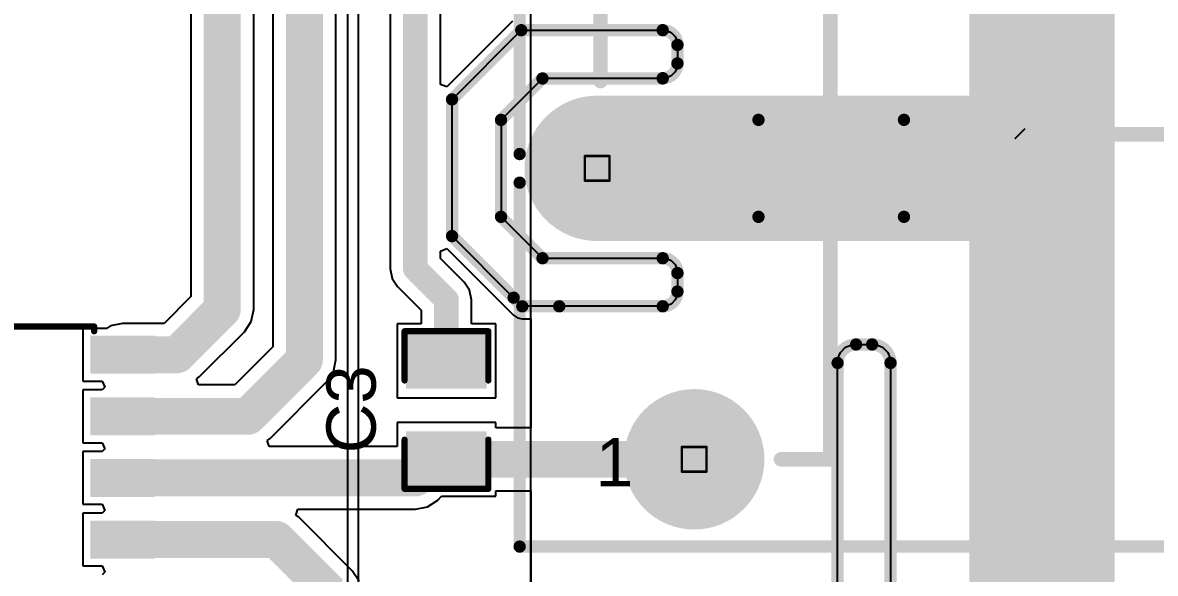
# Model space of a CAD drawing. Header units: inches. Extents: x -4 to 338, y -3 to 155.
# Drawn here: x 15.71 to 39.06, y 47.78 to 59.14 of the extents above; entities that cross this region are included whole.
import ezdxf

# ---------------------------------------------------------------- set-up
doc = ezdxf.new("R2010")
doc.units = ezdxf.units.IN
for name, color, linetype in [('Board Outline', 216, 'Continuous'), ('Bottom Layer', 5, 'Continuous'), ('Bottom Solder', 6, 'Continuous'), ('Drill Drawing', 1, 'Continuous'), ('Multi-Layer', 9, 'Continuous'), ('Pad Holes', 156, 'Continuous'), ('Top Layer', 1, 'Continuous'), ('Top Overlay', 2, 'Continuous'), ('Top Paste', 8, 'Continuous'), ('Top Solder', 216, 'Continuous')]:
    doc.layers.add(name, color=color, linetype=linetype)
doc.styles.add('Arial', font='', dxfattribs={"height": 0.2})
doc.styles.get('Arial').set_extended_font_data('Arial')

# ---------------------------------------------------------------- blocks, each defined once
blk = doc.blocks.new('16_SOIC__0_154___3_90___W______3')
at = {"layer": 'Top Layer'}
for points in [[(-3.2, 4.735), (-2.08, 4.735), (-2.08, 4.155), (-3.2, 4.155)], [(2.08, 4.735), (3.2, 4.735), (3.2, 4.155), (2.08, 4.155)], [(-3.2, 3.465), (-2.08, 3.465), (-2.08, 2.885), (-3.2, 2.885)], [(2.08, 3.465), (3.2, 3.465), (3.2, 2.885), (2.08, 2.885)], [(-3.2, 2.195), (-2.08, 2.195), (-2.08, 1.615), (-3.2, 1.615)], [(2.08, 2.195), (3.2, 2.195), (3.2, 1.615), (2.08, 1.615)], [(-3.2, 0.925), (-2.08, 0.925), (-2.08, 0.345), (-3.2, 0.345)], [(2.08, 0.925), (3.2, 0.925), (3.2, 0.345), (2.08, 0.345)], [(-3.2, -0.345), (-2.08, -0.345), (-2.08, -0.925), (-3.2, -0.925)], [(2.08, -0.345), (3.2, -0.345), (3.2, -0.925), (2.08, -0.925)], [(-3.2, -1.615), (-2.08, -1.615), (-2.08, -2.195), (-3.2, -2.195)], [(2.08, -1.615), (3.2, -1.615), (3.2, -2.195), (2.08, -2.195)], [(-3.2, -2.885), (-2.08, -2.885), (-2.08, -3.465), (-3.2, -3.465)], [(2.08, -2.885), (3.2, -2.885), (3.2, -3.465), (2.08, -3.465)], [(-3.2, -4.155), (-2.08, -4.155), (-2.08, -4.735), (-3.2, -4.735)], [(2.08, -4.155), (3.2, -4.155), (3.2, -4.735), (2.08, -4.735)]]:
    blk.add_hatch(color=1, dxfattribs=at).paths.add_polyline_path(points)
at = {"layer": 'Top Paste'}
for points in [[(-3.2, 4.735), (-2.08, 4.735), (-2.08, 4.155), (-3.2, 4.155)], [(2.08, 4.735), (3.2, 4.735), (3.2, 4.155), (2.08, 4.155)], [(-3.2, 3.465), (-2.08, 3.465), (-2.08, 2.885), (-3.2, 2.885)], [(2.08, 3.465), (3.2, 3.465), (3.2, 2.885), (2.08, 2.885)], [(-3.2, 2.195), (-2.08, 2.195), (-2.08, 1.615), (-3.2, 1.615)], [(2.08, 2.195), (3.2, 2.195), (3.2, 1.615), (2.08, 1.615)], [(-3.2, 0.925), (-2.08, 0.925), (-2.08, 0.345), (-3.2, 0.345)], [(2.08, 0.925), (3.2, 0.925), (3.2, 0.345), (2.08, 0.345)], [(-3.2, -0.345), (-2.08, -0.345), (-2.08, -0.925), (-3.2, -0.925)], [(2.08, -0.345), (3.2, -0.345), (3.2, -0.925), (2.08, -0.925)], [(-3.2, -1.615), (-2.08, -1.615), (-2.08, -2.195), (-3.2, -2.195)], [(2.08, -1.615), (3.2, -1.615), (3.2, -2.195), (2.08, -2.195)], [(-3.2, -2.885), (-2.08, -2.885), (-2.08, -3.465), (-3.2, -3.465)], [(2.08, -2.885), (3.2, -2.885), (3.2, -3.465), (2.08, -3.465)], [(-3.2, -4.155), (-2.08, -4.155), (-2.08, -4.735), (-3.2, -4.735)], [(2.08, -4.155), (3.2, -4.155), (3.2, -4.735), (2.08, -4.735)]]:
    blk.add_hatch(color=8, dxfattribs=at).paths.add_polyline_path(points)
at = {"layer": 'Top Solder'}
for points in [[(-3.302, 4.837), (-1.978, 4.837), (-1.978, 4.053), (-3.302, 4.053)], [(1.978, 4.837), (3.302, 4.837), (3.302, 4.053), (1.978, 4.053)], [(-3.302, 3.567), (-1.978, 3.567), (-1.978, 2.783), (-3.302, 2.783)], [(1.978, 3.567), (3.302, 3.567), (3.302, 2.783), (1.978, 2.783)], [(-3.302, 2.297), (-1.978, 2.297), (-1.978, 1.513), (-3.302, 1.513)], [(1.978, 2.297), (3.302, 2.297), (3.302, 1.513), (1.978, 1.513)], [(-3.302, 1.027), (-1.978, 1.027), (-1.978, 0.243), (-3.302, 0.243)], [(1.978, 1.027), (3.302, 1.027), (3.302, 0.243), (1.978, 0.243)], [(-3.302, -0.243), (-1.978, -0.243), (-1.978, -1.027), (-3.302, -1.027)], [(1.978, -0.243), (3.302, -0.243), (3.302, -1.027), (1.978, -1.027)], [(-3.302, -1.513), (-1.978, -1.513), (-1.978, -2.297), (-3.302, -2.297)], [(1.978, -1.513), (3.302, -1.513), (3.302, -2.297), (1.978, -2.297)], [(-3.302, -2.783), (-1.978, -2.783), (-1.978, -3.567), (-3.302, -3.567)], [(1.978, -2.783), (3.302, -2.783), (3.302, -3.567), (1.978, -3.567)], [(-3.302, -4.053), (-1.978, -4.053), (-1.978, -4.837), (-3.302, -4.837)], [(1.978, -4.053), (3.302, -4.053), (3.302, -4.837), (1.978, -4.837)]]:
    blk.add_hatch(color=216, dxfattribs=at).paths.add_polyline_path(points)
at = {"layer": 'Top Overlay'}
for points in [[(-2.057, 5.029, 0.127, 0.127, 0), (2.042, 5.029, 0.127, 0.127, 0)], [(-2.057, 4.928, 0.127, 0.127, 0), (-2.057, 5.029, 0.127, 0.127, 0)], [(2.057, 4.928, 0.127, 0.127, 0), (2.057, 5.029, 0.127, 0.127, 0)], [(-3.741, 4.597, 0.127, 0.127, 0), (-3.614, 4.47, 0.127, 0.127, 0)], [(-3.741, 4.343, 0.127, 0.127, 0), (-3.741, 4.597, 0.127, 0.127, 0)], [(-3.741, 4.343, 0.127, 0.127, 0), (-3.614, 4.47, 0.127, 0.127, 0)], [(-2.057, -5.029, 0.127, 0.127, 0), (-2.057, -4.928, 0.127, 0.127, 0)], [(2.057, -5.029, 0.127, 0.127, 0), (2.057, -4.928, 0.127, 0.127, 0)], [(-2.057, -5.029, 0.127, 0.127, 0), (2.042, -5.029, 0.127, 0.127, 0)]]:
    blk.add_lwpolyline(points, format="xyseb", dxfattribs=at)
for points in [[(-2.089, 5.029, 0.0635, 0.0635, 1), (-2.026, 5.029, 0.0635, 0.0635, 1)], [(-2.089, 5.029, 0.0635, 0.0635, 1), (-2.026, 5.029, 0.0635, 0.0635, 1)], [(-2.089, 4.928, 0.0635, 0.0635, 1), (-2.026, 4.928, 0.0635, 0.0635, 1)], [(2.01, 5.029, 0.0635, 0.0635, 1), (2.073, 5.029, 0.0635, 0.0635, 1)], [(2.026, 5.029, 0.0635, 0.0635, 1), (2.089, 5.029, 0.0635, 0.0635, 1)], [(2.026, 4.928, 0.0635, 0.0635, 1), (2.089, 4.928, 0.0635, 0.0635, 1)], [(-3.773, 4.597, 0.0635, 0.0635, 1), (-3.709, 4.597, 0.0635, 0.0635, 1)], [(-3.773, 4.597, 0.0635, 0.0635, 1), (-3.709, 4.597, 0.0635, 0.0635, 1)], [(-3.646, 4.47, 0.0635, 0.0635, 1), (-3.582, 4.47, 0.0635, 0.0635, 1)], [(-3.646, 4.47, 0.0635, 0.0635, 1), (-3.582, 4.47, 0.0635, 0.0635, 1)], [(-3.773, 4.343, 0.0635, 0.0635, 1), (-3.709, 4.343, 0.0635, 0.0635, 1)], [(-3.773, 4.343, 0.0635, 0.0635, 1), (-3.709, 4.343, 0.0635, 0.0635, 1)], [(-2.089, -4.928, 0.0635, 0.0635, 1), (-2.026, -4.928, 0.0635, 0.0635, 1)], [(2.026, -4.928, 0.0635, 0.0635, 1), (2.089, -4.928, 0.0635, 0.0635, 1)], [(-2.089, -5.029, 0.0635, 0.0635, 1), (-2.026, -5.029, 0.0635, 0.0635, 1)], [(-2.089, -5.029, 0.0635, 0.0635, 1), (-2.026, -5.029, 0.0635, 0.0635, 1)], [(2.01, -5.029, 0.0635, 0.0635, 1), (2.073, -5.029, 0.0635, 0.0635, 1)], [(2.026, -5.029, 0.0635, 0.0635, 1), (2.089, -5.029, 0.0635, 0.0635, 1)]]:
    blk.add_lwpolyline(points, format="xyseb", close=True, dxfattribs=at)
blk = doc.blocks.new('SRD_05VDC_SL_C_9')
at = {"layer": 'Bottom Layer'}
h = blk.add_hatch(color=5, dxfattribs=at)
edge = h.paths.add_edge_path()
edge.add_arc((-5.1, 6), 1.397, 0, 360)
h = blk.add_hatch(color=5, dxfattribs=at)
edge = h.paths.add_edge_path()
edge.add_arc((7.1, 5.999), 1.397, 0, 360)
h = blk.add_hatch(color=5, dxfattribs=at)
edge = h.paths.add_edge_path()
edge.add_arc((-7.1, 0), 1.397, 0, 360)
h = blk.add_hatch(color=5, dxfattribs=at)
edge = h.paths.add_edge_path()
edge.add_arc((-5.1, -6), 1.397, 0, 360)
h = blk.add_hatch(color=5, dxfattribs=at)
edge = h.paths.add_edge_path()
edge.add_arc((7.1, -5.999), 1.397, 0, 360)
at = {"layer": 'Bottom Solder'}
h = blk.add_hatch(color=6, dxfattribs=at)
edge = h.paths.add_edge_path()
edge.add_arc((-5.1, 6), 1.448, 0, 360)
h = blk.add_hatch(color=6, dxfattribs=at)
edge = h.paths.add_edge_path()
edge.add_arc((7.1, 5.999), 1.448, 0, 360)
h = blk.add_hatch(color=6, dxfattribs=at)
edge = h.paths.add_edge_path()
edge.add_arc((-7.1, 0), 1.448, 0, 360)
h = blk.add_hatch(color=6, dxfattribs=at)
edge = h.paths.add_edge_path()
edge.add_arc((-5.1, -6), 1.448, 0, 360)
h = blk.add_hatch(color=6, dxfattribs=at)
edge = h.paths.add_edge_path()
edge.add_arc((7.1, -5.999), 1.448, 0, 360)
at = {"layer": 'Multi-Layer'}
h = blk.add_hatch(color=9, dxfattribs=at)
edge = h.paths.add_edge_path()
edge.add_arc((-5.1, 6), 1.397, 0, 360)
h = blk.add_hatch(color=9, dxfattribs=at)
edge = h.paths.add_edge_path()
edge.add_arc((7.1, 5.999), 1.397, 0, 360)
h = blk.add_hatch(color=9, dxfattribs=at)
edge = h.paths.add_edge_path()
edge.add_arc((-7.1, 0), 1.397, 0, 360)
h = blk.add_hatch(color=9, dxfattribs=at)
edge = h.paths.add_edge_path()
edge.add_arc((-5.1, -6), 1.397, 0, 360)
h = blk.add_hatch(color=9, dxfattribs=at)
edge = h.paths.add_edge_path()
edge.add_arc((7.1, -5.999), 1.397, 0, 360)
at = {"layer": 'Pad Holes'}
h = blk.add_hatch(color=7, dxfattribs=at)
edge = h.paths.add_edge_path()
edge.add_arc((-5.1, 6), 0.762, 0, 360)
h = blk.add_hatch(color=7, dxfattribs=at)
edge = h.paths.add_edge_path()
edge.add_arc((7.1, 5.999), 0.762, 0, 360)
h = blk.add_hatch(color=7, dxfattribs=at)
edge = h.paths.add_edge_path()
edge.add_arc((-7.1, 0), 0.762, 0, 360)
h = blk.add_hatch(color=7, dxfattribs=at)
edge = h.paths.add_edge_path()
edge.add_arc((-5.1, -6), 0.762, 0, 360)
h = blk.add_hatch(color=7, dxfattribs=at)
edge = h.paths.add_edge_path()
edge.add_arc((7.1, -5.999), 0.762, 0, 360)
at = {"layer": 'Top Layer'}
h = blk.add_hatch(color=1, dxfattribs=at)
edge = h.paths.add_edge_path()
edge.add_arc((-5.1, 6), 1.397, 0, 360)
h = blk.add_hatch(color=1, dxfattribs=at)
edge = h.paths.add_edge_path()
edge.add_arc((7.1, 5.999), 1.397, 0, 360)
h = blk.add_hatch(color=1, dxfattribs=at)
edge = h.paths.add_edge_path()
edge.add_arc((-7.1, 0), 1.397, 0, 360)
h = blk.add_hatch(color=1, dxfattribs=at)
edge = h.paths.add_edge_path()
edge.add_arc((-5.1, -6), 1.397, 0, 360)
h = blk.add_hatch(color=1, dxfattribs=at)
edge = h.paths.add_edge_path()
edge.add_arc((7.1, -5.999), 1.397, 0, 360)
at = {"layer": 'Top Solder'}
h = blk.add_hatch(color=216, dxfattribs=at)
edge = h.paths.add_edge_path()
edge.add_arc((-5.1, 6), 1.448, 0, 360)
h = blk.add_hatch(color=216, dxfattribs=at)
edge = h.paths.add_edge_path()
edge.add_arc((7.1, 5.999), 1.448, 0, 360)
h = blk.add_hatch(color=216, dxfattribs=at)
edge = h.paths.add_edge_path()
edge.add_arc((-7.1, 0), 1.448, 0, 360)
h = blk.add_hatch(color=216, dxfattribs=at)
edge = h.paths.add_edge_path()
edge.add_arc((-5.1, -6), 1.448, 0, 360)
h = blk.add_hatch(color=216, dxfattribs=at)
edge = h.paths.add_edge_path()
edge.add_arc((7.1, -5.999), 1.448, 0, 360)
at = {"layer": 'Top Overlay'}
for points in [[(-8.699, 0.295, 0.254, 0.254, 0), (-8.699, 7.8, 0.254, 0.254, 0)], [(-8.699, 7.8, 0.254, 0.254, 0), (10.501, 7.8, 0.254, 0.254, 0)], [(10.501, -7.8, 0.254, 0.254, 0), (10.501, 7.8, 0.254, 0.254, 0)], [(-3.31, 6, 0.3, 0.3, 0), (-2.292, 6, 0.3, 0.3, 0)], [(-2.292, 1.051, 0.3, 0.3, 0), (-2.292, 6, 0.3, 0.3, 0)], [(7.099, 2.019, 0.254, 0.254, 0), (7.099, 4.247, 0.254, 0.254, 0)], [(-7.032, 3.727, 0.3, 0.3, 0), (1.604, 3.727, 0.3, 0.3, 0)], [(-7.032, 1.8, 0.3, 0.3, 0), (-7.032, 3.727, 0.3, 0.3, 0)], [(1.604, 0.727, 0.3, 0.3, 0), (1.604, 3.727, 0.3, 0.3, 0)], [(6.15, 0.701, 0.3, 0.3, 0), (7.801, 2.309, 0.3, 0.3, 0)], [(-3.775, -1, 0.254, 0.254, 0), (-3.775, 1, 0.254, 0.254, 0)], [(-3.775, 1, 0.254, 0.254, 0), (-0.775, 1, 0.254, 0.254, 0)], [(-0.775, -1, 0.254, 0.254, 0), (-0.775, 1, 0.254, 0.254, 0)], [(1.604, 0.727, 0.3, 0.3, 0), (1.628, 0.703, 0.3, 0.3, 0)], [(1.628, 0.703, 0.3, 0.3, 0), (5.644, 0.703, 0.3, 0.3, 0)], [(5.644, 0.703, 0.3, 0.3, 0), (6.152, 0.703, 0.3, 0.3, 0)], [(-8.699, -7.8, 0.254, 0.254, 0), (-8.699, -0.295, 0.254, 0.254, 0)], [(7.168, -4.257, 0.3, 0.3, 0), (7.168, -0.312, 0.3, 0.3, 0)], [(-3.775, -1, 0.254, 0.254, 0), (-0.775, -1, 0.254, 0.254, 0)], [(-2.292, -6, 0.3, 0.3, 0), (-2.292, -1.051, 0.3, 0.3, 0)], [(-3.31, -6, 0.3, 0.3, 0), (-2.292, -6, 0.3, 0.3, 0)], [(-8.699, -7.8, 0.254, 0.254, 0), (10.501, -7.8, 0.254, 0.254, 0)]]:
    blk.add_lwpolyline(points, format="xyseb", dxfattribs=at)
for points in [[(-8.763, 7.8, 0.127, 0.127, 1), (-8.636, 7.8, 0.127, 0.127, 1)], [(-8.763, 7.8, 0.127, 0.127, 1), (-8.636, 7.8, 0.127, 0.127, 1)], [(10.437, 7.8, 0.127, 0.127, 1), (10.564, 7.8, 0.127, 0.127, 1)], [(10.437, 7.8, 0.127, 0.127, 1), (10.564, 7.8, 0.127, 0.127, 1)], [(-3.385, 6, 0.15, 0.15, 1), (-3.235, 6, 0.15, 0.15, 1)], [(-2.367, 6, 0.15, 0.15, 1), (-2.217, 6, 0.15, 0.15, 1)], [(-2.367, 6, 0.15, 0.15, 1), (-2.217, 6, 0.15, 0.15, 1)], [(7.036, 4.247, 0.127, 0.127, 1), (7.163, 4.247, 0.127, 0.127, 1)], [(-7.107, 3.727, 0.15, 0.15, 1), (-6.957, 3.727, 0.15, 0.15, 1)], [(-7.107, 3.727, 0.15, 0.15, 1), (-6.957, 3.727, 0.15, 0.15, 1)], [(1.529, 3.727, 0.15, 0.15, 1), (1.679, 3.727, 0.15, 0.15, 1)], [(1.529, 3.727, 0.15, 0.15, 1), (1.679, 3.727, 0.15, 0.15, 1)], [(7.726, 2.309, 0.15, 0.15, 1), (7.876, 2.309, 0.15, 0.15, 1)], [(7.036, 2.019, 0.127, 0.127, 1), (7.163, 2.019, 0.127, 0.127, 1)], [(-7.107, 1.8, 0.15, 0.15, 1), (-6.957, 1.8, 0.15, 0.15, 1)], [(-2.367, 1.051, 0.15, 0.15, 1), (-2.217, 1.051, 0.15, 0.15, 1)], [(-3.838, 1, 0.127, 0.127, 1), (-3.711, 1, 0.127, 0.127, 1)], [(-3.838, 1, 0.127, 0.127, 1), (-3.711, 1, 0.127, 0.127, 1)], [(-0.838, 1, 0.127, 0.127, 1), (-0.711, 1, 0.127, 0.127, 1)], [(-0.838, 1, 0.127, 0.127, 1), (-0.711, 1, 0.127, 0.127, 1)], [(1.529, 0.727, 0.15, 0.15, 1), (1.679, 0.727, 0.15, 0.15, 1)], [(1.529, 0.727, 0.15, 0.15, 1), (1.679, 0.727, 0.15, 0.15, 1)], [(1.553, 0.703, 0.15, 0.15, 1), (1.703, 0.703, 0.15, 0.15, 1)], [(1.553, 0.703, 0.15, 0.15, 1), (1.703, 0.703, 0.15, 0.15, 1)], [(5.569, 0.703, 0.15, 0.15, 1), (5.719, 0.703, 0.15, 0.15, 1)], [(5.569, 0.703, 0.15, 0.15, 1), (5.719, 0.703, 0.15, 0.15, 1)], [(6.075, 0.701, 0.15, 0.15, 1), (6.225, 0.701, 0.15, 0.15, 1)], [(6.077, 0.703, 0.15, 0.15, 1), (6.227, 0.703, 0.15, 0.15, 1)], [(-8.763, 0.295, 0.127, 0.127, 1), (-8.636, 0.295, 0.127, 0.127, 1)], [(-8.763, -0.295, 0.127, 0.127, 1), (-8.636, -0.295, 0.127, 0.127, 1)], [(7.093, -0.312, 0.15, 0.15, 1), (7.243, -0.312, 0.15, 0.15, 1)], [(-3.838, -1, 0.127, 0.127, 1), (-3.711, -1, 0.127, 0.127, 1)], [(-3.838, -1, 0.127, 0.127, 1), (-3.711, -1, 0.127, 0.127, 1)], [(-2.367, -1.051, 0.15, 0.15, 1), (-2.217, -1.051, 0.15, 0.15, 1)], [(-0.838, -1, 0.127, 0.127, 1), (-0.711, -1, 0.127, 0.127, 1)], [(-0.838, -1, 0.127, 0.127, 1), (-0.711, -1, 0.127, 0.127, 1)], [(7.093, -4.257, 0.15, 0.15, 1), (7.243, -4.257, 0.15, 0.15, 1)], [(-3.385, -6, 0.15, 0.15, 1), (-3.235, -6, 0.15, 0.15, 1)], [(-2.367, -6, 0.15, 0.15, 1), (-2.217, -6, 0.15, 0.15, 1)], [(-2.367, -6, 0.15, 0.15, 1), (-2.217, -6, 0.15, 0.15, 1)], [(-8.763, -7.8, 0.127, 0.127, 1), (-8.636, -7.8, 0.127, 0.127, 1)], [(-8.763, -7.8, 0.127, 0.127, 1), (-8.636, -7.8, 0.127, 0.127, 1)], [(10.437, -7.8, 0.127, 0.127, 1), (10.564, -7.8, 0.127, 0.127, 1)], [(10.438, -7.8, 0.127, 0.127, 1), (10.565, -7.8, 0.127, 0.127, 1)]]:
    blk.add_lwpolyline(points, format="xyseb", close=True, dxfattribs=at)
at = {"layer": 'Top Overlay', "style": 'Arial'}
blk.add_text('1', height=1, rotation=360, dxfattribs=at).set_placement((-7.132, -6.559))
blk = doc.blocks.new('C___0805_29')
at = {"layer": 'Top Layer'}
for points in [[(-1.524, 0.762), (-0.508, 0.762), (-0.508, -0.762), (-1.524, -0.762)], [(0.508, 0.762), (1.524, 0.762), (1.524, -0.762), (0.508, -0.762)]]:
    blk.add_hatch(color=1, dxfattribs=at).paths.add_polyline_path(points)
at = {"layer": 'Top Paste'}
for points in [[(-1.524, 0.762), (-0.508, 0.762), (-0.508, -0.762), (-1.524, -0.762)], [(0.508, 0.762), (1.524, 0.762), (1.524, -0.762), (0.508, -0.762)]]:
    blk.add_hatch(color=8, dxfattribs=at).paths.add_polyline_path(points)
at = {"layer": 'Top Solder'}
for points in [[(-1.594, 0.832), (-0.438, 0.832), (-0.438, -0.832), (-1.594, -0.832)], [(0.438, 0.832), (1.594, 0.832), (1.594, -0.832), (0.438, -0.832)]]:
    blk.add_hatch(color=216, dxfattribs=at).paths.add_polyline_path(points)
at = {"layer": 'Top Overlay'}
for points in [[(-1.626, 0.864, 0.127, 0.127, 0), (-0.61, 0.864, 0.127, 0.127, 0)], [(-1.626, 0.864, 0.127, 0.127, 0), (-1.626, -0.864, 0.127, 0.127, 0)], [(0.61, 0.864, 0.127, 0.127, 0), (1.626, 0.864, 0.127, 0.127, 0)], [(1.626, 0.864, 0.127, 0.127, 0), (1.626, -0.864, 0.127, 0.127, 0)], [(-1.626, -0.864, 0.127, 0.127, 0), (-0.61, -0.864, 0.127, 0.127, 0)], [(0.61, -0.864, 0.127, 0.127, 0), (1.626, -0.864, 0.127, 0.127, 0)]]:
    blk.add_lwpolyline(points, format="xyseb", dxfattribs=at)
for points in [[(-1.657, 0.864, 0.0635, 0.0635, 1), (-1.594, 0.864, 0.0635, 0.0635, 1)], [(-1.657, 0.864, 0.0635, 0.0635, 1), (-1.594, 0.864, 0.0635, 0.0635, 1)], [(-0.641, 0.864, 0.0635, 0.0635, 1), (-0.578, 0.864, 0.0635, 0.0635, 1)], [(0.578, 0.864, 0.0635, 0.0635, 1), (0.641, 0.864, 0.0635, 0.0635, 1)], [(1.594, 0.864, 0.0635, 0.0635, 1), (1.657, 0.864, 0.0635, 0.0635, 1)], [(1.594, 0.864, 0.0635, 0.0635, 1), (1.657, 0.864, 0.0635, 0.0635, 1)], [(-1.657, -0.864, 0.0635, 0.0635, 1), (-1.594, -0.864, 0.0635, 0.0635, 1)], [(-1.657, -0.864, 0.0635, 0.0635, 1), (-1.594, -0.864, 0.0635, 0.0635, 1)], [(-0.641, -0.864, 0.0635, 0.0635, 1), (-0.578, -0.864, 0.0635, 0.0635, 1)], [(0.578, -0.864, 0.0635, 0.0635, 1), (0.641, -0.864, 0.0635, 0.0635, 1)], [(1.594, -0.864, 0.0635, 0.0635, 1), (1.657, -0.864, 0.0635, 0.0635, 1)], [(1.594, -0.864, 0.0635, 0.0635, 1), (1.657, -0.864, 0.0635, 0.0635, 1)]]:
    blk.add_lwpolyline(points, format="xyseb", close=True, dxfattribs=at)

msp = doc.modelspace()

# ---------------------------------------------------------------- linework, layer by layer
at = {"layer": 'Board Outline'}
for points in [[(24.562, 57.556, 0.254, 0.254, 0), (25.989, 58.983, 0.254, 0.254, 0)], [(25.989, 58.983, 0.254, 0.254, 0), (28.905, 58.983, 0.254, 0.254, 0)], [(28.905, 58.983, 0.254, 0.254, -0.414214), (29.21, 58.679, 0.254, 0.254, 0)], [(29.21, 58.298, 0.254, 0.254, 0), (29.21, 58.679, 0.254, 0.254, 0)], [(29.21, 58.298, 0.254, 0.254, -0.414214), (28.905, 57.993, 0.254, 0.254, 0)], [(25.571, 57.133, 0.254, 0.254, 0), (26.427, 57.988, 0.254, 0.254, 0)], [(26.427, 57.988, 0.254, 0.254, 0), (28.905, 57.988, 0.254, 0.254, 0)], [(24.562, 54.737, 0.254, 0.254, 0), (24.562, 57.556, 0.254, 0.254, 0)], [(25.571, 55.135, 0.254, 0.254, 0), (25.571, 57.133, 0.254, 0.254, 0)], [(25.571, 55.135, 0.254, 0.254, 0), (26.427, 54.28, 0.254, 0.254, 0)], [(24.562, 54.737, 0.254, 0.254, 0), (25.832, 53.467, 0.254, 0.254, 0)], [(26.427, 54.28, 0.254, 0.254, 0), (28.905, 54.28, 0.254, 0.254, 0)], [(28.905, 54.28, 0.254, 0.254, -0.414214), (29.21, 53.975, 0.254, 0.254, 0)], [(29.21, 53.594, 0.254, 0.254, 0), (29.21, 53.975, 0.254, 0.254, 0)], [(25.832, 53.467, 0.254, 0.254, 0), (26.01, 53.289, 0.254, 0.254, 0)], [(29.21, 53.594, 0.254, 0.254, -0.414214), (28.905, 53.289, 0.254, 0.254, 0)], [(26.01, 53.289, 0.254, 0.254, 0), (26.772, 53.289, 0.254, 0.254, 0)], [(26.772, 53.289, 0.254, 0.254, 0), (28.905, 53.289, 0.254, 0.254, 0)], [(32.512, 52.121, 0.254, 0.254, -0.414214), (32.893, 52.502, 0.254, 0.254, 0)], [(32.893, 52.502, 0.254, 0.254, 0), (33.223, 52.502, 0.254, 0.254, 0)], [(33.223, 52.502, 0.254, 0.254, -0.414214), (33.604, 52.121, 0.254, 0.254, 0)], [(32.512, 43.917, 0.254, 0.254, 0), (32.512, 52.121, 0.254, 0.254, 0)], [(33.604, 43.917, 0.254, 0.254, 0), (33.604, 52.121, 0.254, 0.254, 0)]]:
    msp.add_lwpolyline(points, format="xyseb", dxfattribs=at)
for points in [[(25.925, 58.983, 0.127, 0.127, 1), (26.052, 58.983, 0.127, 0.127, 1)], [(25.925, 58.983, 0.127, 0.127, 1), (26.052, 58.983, 0.127, 0.127, 1)], [(28.842, 58.983, 0.127, 0.127, 1), (28.969, 58.983, 0.127, 0.127, 1)], [(28.842, 58.983, 0.127, 0.127, 1), (28.969, 58.983, 0.127, 0.127, 1)], [(29.146, 58.679, 0.127, 0.127, 1), (29.273, 58.679, 0.127, 0.127, 1)], [(29.146, 58.679, 0.127, 0.127, 1), (29.273, 58.679, 0.127, 0.127, 1)], [(29.146, 58.298, 0.127, 0.127, 1), (29.273, 58.298, 0.127, 0.127, 1)], [(29.146, 58.298, 0.127, 0.127, 1), (29.273, 58.298, 0.127, 0.127, 1)], [(26.363, 57.988, 0.127, 0.127, 1), (26.49, 57.988, 0.127, 0.127, 1)], [(26.363, 57.988, 0.127, 0.127, 1), (26.49, 57.988, 0.127, 0.127, 1)], [(28.842, 57.993, 0.127, 0.127, 1), (28.969, 57.993, 0.127, 0.127, 1)], [(28.842, 57.988, 0.127, 0.127, 1), (28.969, 57.988, 0.127, 0.127, 1)], [(24.498, 57.556, 0.127, 0.127, 1), (24.625, 57.556, 0.127, 0.127, 1)], [(24.498, 57.556, 0.127, 0.127, 1), (24.625, 57.556, 0.127, 0.127, 1)], [(25.508, 57.133, 0.127, 0.127, 1), (25.635, 57.133, 0.127, 0.127, 1)], [(25.508, 57.133, 0.127, 0.127, 1), (25.635, 57.133, 0.127, 0.127, 1)], [(25.508, 55.135, 0.127, 0.127, 1), (25.635, 55.135, 0.127, 0.127, 1)], [(25.508, 55.135, 0.127, 0.127, 1), (25.635, 55.135, 0.127, 0.127, 1)], [(24.498, 54.737, 0.127, 0.127, 1), (24.625, 54.737, 0.127, 0.127, 1)], [(24.498, 54.737, 0.127, 0.127, 1), (24.625, 54.737, 0.127, 0.127, 1)], [(26.363, 54.28, 0.127, 0.127, 1), (26.49, 54.28, 0.127, 0.127, 1)], [(26.363, 54.28, 0.127, 0.127, 1), (26.49, 54.28, 0.127, 0.127, 1)], [(28.842, 54.28, 0.127, 0.127, 1), (28.969, 54.28, 0.127, 0.127, 1)], [(28.842, 54.28, 0.127, 0.127, 1), (28.969, 54.28, 0.127, 0.127, 1)], [(29.146, 53.975, 0.127, 0.127, 1), (29.273, 53.975, 0.127, 0.127, 1)], [(29.146, 53.975, 0.127, 0.127, 1), (29.273, 53.975, 0.127, 0.127, 1)], [(25.768, 53.467, 0.127, 0.127, 1), (25.895, 53.467, 0.127, 0.127, 1)], [(25.768, 53.467, 0.127, 0.127, 1), (25.895, 53.467, 0.127, 0.127, 1)], [(29.146, 53.594, 0.127, 0.127, 1), (29.273, 53.594, 0.127, 0.127, 1)], [(29.146, 53.594, 0.127, 0.127, 1), (29.273, 53.594, 0.127, 0.127, 1)], [(25.946, 53.289, 0.127, 0.127, 1), (26.073, 53.289, 0.127, 0.127, 1)], [(25.946, 53.289, 0.127, 0.127, 1), (26.073, 53.289, 0.127, 0.127, 1)], [(26.708, 53.289, 0.127, 0.127, 1), (26.835, 53.289, 0.127, 0.127, 1)], [(26.708, 53.289, 0.127, 0.127, 1), (26.835, 53.289, 0.127, 0.127, 1)], [(28.842, 53.289, 0.127, 0.127, 1), (28.969, 53.289, 0.127, 0.127, 1)], [(28.842, 53.289, 0.127, 0.127, 1), (28.969, 53.289, 0.127, 0.127, 1)], [(32.83, 52.502, 0.127, 0.127, 1), (32.956, 52.502, 0.127, 0.127, 1)], [(32.83, 52.502, 0.127, 0.127, 1), (32.956, 52.502, 0.127, 0.127, 1)], [(33.16, 52.502, 0.127, 0.127, 1), (33.287, 52.502, 0.127, 0.127, 1)], [(33.16, 52.502, 0.127, 0.127, 1), (33.287, 52.502, 0.127, 0.127, 1)], [(32.449, 52.121, 0.127, 0.127, 1), (32.575, 52.121, 0.127, 0.127, 1)], [(32.449, 52.121, 0.127, 0.127, 1), (32.575, 52.121, 0.127, 0.127, 1)], [(33.541, 52.121, 0.127, 0.127, 1), (33.668, 52.121, 0.127, 0.127, 1)], [(33.541, 52.121, 0.127, 0.127, 1), (33.668, 52.121, 0.127, 0.127, 1)]]:
    msp.add_lwpolyline(points, format="xyseb", close=True, dxfattribs=at)
at = {"layer": 'Bottom Layer'}
for p, q in [((22.403, 96.266), (22.403, 11.76)), ((22.631, -1.448), (22.631, 96.291))]:
    msp.add_line(p, q, dxfattribs=at)
at = {"layer": 'Drill Drawing'}
for points in [[(27.301, 56.388, 0.0508, 0.0508, 0), (27.809, 56.388, 0.0508, 0.0508, 0)], [(27.301, 55.88, 0.0508, 0.0508, 0), (27.301, 56.388, 0.0508, 0.0508, 0)], [(27.809, 55.88, 0.0508, 0.0508, 0), (27.809, 56.388, 0.0508, 0.0508, 0)], [(27.301, 55.88, 0.0508, 0.0508, 0), (27.809, 55.88, 0.0508, 0.0508, 0)], [(29.301, 50.388, 0.0508, 0.0508, 0), (29.809, 50.388, 0.0508, 0.0508, 0)], [(29.301, 49.88, 0.0508, 0.0508, 0), (29.301, 50.388, 0.0508, 0.0508, 0)], [(29.809, 49.88, 0.0508, 0.0508, 0), (29.809, 50.388, 0.0508, 0.0508, 0)], [(29.301, 49.88, 0.0508, 0.0508, 0), (29.809, 49.88, 0.0508, 0.0508, 0)]]:
    msp.add_lwpolyline(points, format="xyseb", dxfattribs=at)
for points in [[(27.288, 56.388, 0.0254, 0.0254, 1), (27.313, 56.388, 0.0254, 0.0254, 1)], [(27.288, 56.388, 0.0254, 0.0254, 1), (27.313, 56.388, 0.0254, 0.0254, 1)], [(27.796, 56.388, 0.0254, 0.0254, 1), (27.821, 56.388, 0.0254, 0.0254, 1)], [(27.796, 56.388, 0.0254, 0.0254, 1), (27.821, 56.388, 0.0254, 0.0254, 1)], [(27.288, 55.88, 0.0254, 0.0254, 1), (27.313, 55.88, 0.0254, 0.0254, 1)], [(27.288, 55.88, 0.0254, 0.0254, 1), (27.313, 55.88, 0.0254, 0.0254, 1)], [(27.796, 55.88, 0.0254, 0.0254, 1), (27.821, 55.88, 0.0254, 0.0254, 1)], [(27.796, 55.88, 0.0254, 0.0254, 1), (27.821, 55.88, 0.0254, 0.0254, 1)], [(29.288, 50.388, 0.0254, 0.0254, 1), (29.313, 50.388, 0.0254, 0.0254, 1)], [(29.288, 50.388, 0.0254, 0.0254, 1), (29.313, 50.388, 0.0254, 0.0254, 1)], [(29.796, 50.388, 0.0254, 0.0254, 1), (29.821, 50.388, 0.0254, 0.0254, 1)], [(29.796, 50.388, 0.0254, 0.0254, 1), (29.821, 50.388, 0.0254, 0.0254, 1)], [(29.288, 49.88, 0.0254, 0.0254, 1), (29.313, 49.88, 0.0254, 0.0254, 1)], [(29.288, 49.88, 0.0254, 0.0254, 1), (29.313, 49.88, 0.0254, 0.0254, 1)], [(29.796, 49.88, 0.0254, 0.0254, 1), (29.821, 49.88, 0.0254, 0.0254, 1)], [(29.796, 49.88, 0.0254, 0.0254, 1), (29.821, 49.88, 0.0254, 0.0254, 1)]]:
    msp.add_lwpolyline(points, format="xyseb", close=True, dxfattribs=at)
at = {"layer": 'Multi-Layer'}
for p, q in [((24.562, 57.556), (25.989, 58.983)), ((25.989, 58.983), (28.905, 58.983)), ((28.905, 58.983), (28.966, 58.983)), ((28.966, 58.983), (29.078, 58.937)), ((29.078, 58.937), (29.164, 58.851)), ((29.164, 58.851), (29.21, 58.739)), ((29.21, 58.739), (29.21, 58.679)), ((29.21, 58.679), (29.21, 58.679)), ((29.21, 58.679), (29.21, 58.298)), ((29.21, 58.237), (29.164, 58.125)), ((29.21, 58.298), (29.21, 58.237)), ((26.427, 57.988), (25.571, 57.133)), ((28.905, 57.988), (26.427, 57.988)), ((28.966, 57.993), (28.905, 57.993)), ((28.905, 57.993), (28.905, 57.993)), ((28.905, 57.993), (28.905, 57.988)), ((29.078, 58.039), (28.966, 57.993)), ((29.164, 58.125), (29.078, 58.039)), ((24.562, 54.737), (24.562, 57.556)), ((25.571, 57.133), (25.571, 55.135)), ((25.571, 55.135), (26.427, 54.28)), ((25.832, 53.467), (24.562, 54.737)), ((26.427, 54.28), (28.905, 54.28)), ((28.905, 54.28), (28.966, 54.28)), ((28.966, 54.28), (29.078, 54.233)), ((29.078, 54.233), (29.164, 54.148)), ((29.164, 54.148), (29.21, 54.036)), ((29.21, 54.036), (29.21, 53.975)), ((29.21, 53.975), (29.21, 53.975)), ((29.21, 53.975), (29.21, 53.594)), ((29.21, 53.533), (29.164, 53.421)), ((29.21, 53.594), (29.21, 53.533)), ((26.01, 53.289), (25.832, 53.467)), ((28.905, 53.289), (26.01, 53.289)), ((28.966, 53.289), (28.905, 53.289)), ((28.905, 53.289), (28.905, 53.289)), ((29.078, 53.336), (28.966, 53.289)), ((29.164, 53.421), (29.078, 53.336)), ((32.512, 52.197), (32.57, 52.337)), ((32.57, 52.337), (32.677, 52.444)), ((32.677, 52.444), (32.817, 52.502)), ((32.817, 52.502), (32.893, 52.502)), ((32.893, 52.502), (32.893, 52.502)), ((32.893, 52.502), (33.223, 52.502)), ((33.223, 52.502), (33.299, 52.502)), ((33.299, 52.502), (33.439, 52.444)), ((33.439, 52.444), (33.546, 52.337)), ((33.546, 52.337), (33.604, 52.197)), ((32.512, 52.121), (32.512, 52.197)), ((32.512, 43.917), (32.512, 52.121)), ((33.604, 52.197), (33.604, 52.121)), ((33.604, 52.121), (33.604, 52.121)), ((33.604, 52.121), (33.604, 43.917))]:
    msp.add_line(p, q, dxfattribs=at)
at = {"layer": 'Top Layer'}
for p, q in [((26.185, -0.942), (26.185, 96.192)), ((19.177, 81.839), (19.177, 53.492)), ((20.471, 53.224), (20.471, 81.571)), ((20.869, 65.41), (20.869, 52.455)), ((22.164, 52.186), (22.164, 65.142)), ((23.288, 61.214), (23.288, 54.061)), ((24.324, 57.864), (24.324, 60.999)), ((25.806, 59.167), (24.451, 57.812)), ((24.451, 57.812), (24.324, 57.864)), ((24.324, 54.429), (24.451, 54.482)), ((24.324, 54.276), (24.324, 54.429)), ((24.451, 54.482), (25.649, 53.284)), ((24.812, 53.788), (24.324, 54.276)), ((23.288, 54.061), (23.327, 53.863)), ((23.327, 53.863), (23.44, 53.695)), ((24.924, 53.62), (24.812, 53.788)), ((19.177, 53.492), (18.622, 52.938)), ((23.44, 53.695), (23.928, 53.207)), ((24.964, 53.421), (24.924, 53.62)), ((24.964, 52.928), (24.964, 53.421)), ((25.649, 53.284), (25.826, 53.106)), ((20.422, 52.976), (20.471, 53.224)), ((23.928, 53.207), (23.928, 52.928)), ((25.826, 53.106), (25.91, 53.05)), ((25.91, 53.05), (26.01, 53.03)), ((26.01, 53.03), (26.185, 53.03)), ((26.185, 53.03), (26.185, 50.781)), ((17.435, 52.834), (16.95, 52.834)), ((16.95, 52.834), (16.95, 51.746)), ((17.516, 52.888), (17.435, 52.834)), ((17.764, 52.938), (17.516, 52.888)), ((18.622, 52.938), (17.764, 52.938)), ((20.282, 52.766), (20.422, 52.976)), ((23.928, 52.928), (23.43, 52.928)), ((23.43, 52.928), (23.43, 51.404)), ((25.462, 52.928), (24.964, 52.928)), ((25.462, 51.404), (25.462, 52.928)), ((19.348, 51.832), (20.282, 52.766)), ((20.869, 52.455), (20.082, 51.668)), ((22.115, 51.939), (22.164, 52.186)), ((21.975, 51.729), (22.115, 51.939)), ((16.95, 51.746), (17.349, 51.746)), ((17.349, 51.746), (17.401, 51.619)), ((19.292, 51.795), (19.348, 51.832)), ((19.33, 51.668), (19.292, 51.795)), ((20.082, 51.668), (19.33, 51.668)), ((20.808, 50.562), (21.975, 51.729)), ((17.344, 51.564), (16.95, 51.564)), ((16.95, 51.564), (16.95, 50.476)), ((17.401, 51.619), (17.344, 51.564)), ((23.43, 51.404), (25.462, 51.404)), ((25.462, 50.896), (23.43, 50.896)), ((23.43, 50.896), (23.43, 50.398)), ((25.462, 50.781), (25.462, 50.896)), ((26.185, 50.781), (25.462, 50.781)), ((16.95, 50.476), (17.349, 50.476)), ((17.349, 50.476), (17.401, 50.349)), ((20.752, 50.525), (20.808, 50.562)), ((20.79, 50.398), (20.752, 50.525)), ((17.344, 50.294), (16.95, 50.294)), ((16.95, 50.294), (16.95, 49.206)), ((17.401, 50.349), (17.344, 50.294)), ((23.43, 50.398), (20.79, 50.398)), ((24.056, 49.152), (24.266, 49.292)), ((24.266, 49.292), (24.345, 49.372)), ((24.345, 49.372), (25.462, 49.372)), ((25.462, 49.372), (25.462, 49.487)), ((25.462, 49.487), (26.185, 49.487)), ((26.185, 49.487), (26.185, 46.345)), ((16.95, 49.206), (17.349, 49.206)), ((17.401, 49.079), (17.344, 49.024)), ((17.349, 49.206), (17.401, 49.079)), ((21.343, 48.976), (21.381, 49.103)), ((21.381, 49.103), (23.808, 49.103)), ((23.808, 49.103), (24.056, 49.152)), ((17.344, 49.024), (16.95, 49.024)), ((16.95, 49.024), (16.95, 47.936)), ((21.399, 48.938), (21.343, 48.976)), ((22.505, 47.832), (21.399, 48.938)), ((16.95, 47.936), (17.349, 47.936)), ((17.349, 47.936), (17.401, 47.809)), ((17.401, 47.809), (17.344, 47.754)), ((22.645, 47.622), (22.505, 47.832))]:
    msp.add_line(p, q, dxfattribs=at)
for points in [[(19.824, 53.224, 0.762, 0.762, 0), (19.824, 81.839, 0.762, 0.762, 0)], [(36.728, 56.134, 3, 3, 0), (36.728, 72.441, 3, 3, 0)], [(21.517, 52.186, 0.762, 0.762, 0), (21.517, 65.41, 0.762, 0.762, 0)], [(23.806, 54.061, 0.508, 0.508, 0), (23.806, 61.214, 0.508, 0.508, 0)], [(27.555, 56.134, 3, 3, 0), (36.728, 56.134, 3, 3, 0)], [(36.728, 39.827, 3, 3, 0), (36.728, 56.134, 3, 3, 0)], [(23.806, 54.061, 0.508, 0.508, 0), (24.446, 53.421, 0.508, 0.508, 0)], [(18.891, 52.29, 0.762, 0.762, 0), (19.824, 53.224, 0.762, 0.762, 0)], [(24.446, 52.166, 0.508, 0.508, 0), (24.446, 53.421, 0.508, 0.508, 0)], [(17.764, 52.29, 0.762, 0.762, 0), (18.891, 52.29, 0.762, 0.762, 0)], [(20.351, 51.02, 0.762, 0.762, 0), (21.517, 52.186, 0.762, 0.762, 0)], [(17.764, 51.02, 0.762, 0.762, 0), (20.351, 51.02, 0.762, 0.762, 0)], [(23.808, 49.75, 0.762, 0.762, 0), (24.237, 50.18, 0.762, 0.762, 0)], [(24.446, 50.134, 0.762, 0.762, 0), (29.555, 50.134, 0.762, 0.762, 0)], [(17.764, 49.75, 0.762, 0.762, 0), (23.808, 49.75, 0.762, 0.762, 0)], [(17.764, 48.48, 0.762, 0.762, 0), (20.942, 48.48, 0.762, 0.762, 0)], [(20.942, 48.48, 0.762, 0.762, 0), (22.047, 47.375, 0.762, 0.762, 0)]]:
    msp.add_lwpolyline(points, format="xyseb", dxfattribs=at)
for points in [[(26.805, 56.134, 1.5, 1.5, 1), (28.305, 56.134, 1.5, 1.5, 1)], [(35.978, 56.134, 1.5, 1.5, 1), (37.478, 56.134, 1.5, 1.5, 1)], [(35.978, 56.134, 1.5, 1.5, 1), (37.478, 56.134, 1.5, 1.5, 1)], [(35.978, 56.134, 1.5, 1.5, 1), (37.478, 56.134, 1.5, 1.5, 1)], [(23.679, 54.061, 0.254, 0.254, 1), (23.933, 54.061, 0.254, 0.254, 1)], [(23.679, 54.061, 0.254, 0.254, 1), (23.933, 54.061, 0.254, 0.254, 1)], [(19.633, 53.224, 0.381, 0.381, 1), (20.014, 53.224, 0.381, 0.381, 1)], [(19.633, 53.224, 0.381, 0.381, 1), (20.014, 53.224, 0.381, 0.381, 1)], [(24.319, 53.421, 0.254, 0.254, 1), (24.573, 53.421, 0.254, 0.254, 1)], [(24.319, 53.421, 0.254, 0.254, 1), (24.573, 53.421, 0.254, 0.254, 1)], [(17.573, 52.29, 0.381, 0.381, 1), (17.954, 52.29, 0.381, 0.381, 1)], [(18.7, 52.29, 0.381, 0.381, 1), (19.081, 52.29, 0.381, 0.381, 1)], [(18.7, 52.29, 0.381, 0.381, 1), (19.081, 52.29, 0.381, 0.381, 1)], [(21.326, 52.186, 0.381, 0.381, 1), (21.707, 52.186, 0.381, 0.381, 1)], [(21.326, 52.186, 0.381, 0.381, 1), (21.707, 52.186, 0.381, 0.381, 1)], [(24.319, 52.166, 0.254, 0.254, 1), (24.573, 52.166, 0.254, 0.254, 1)], [(17.573, 51.02, 0.381, 0.381, 1), (17.954, 51.02, 0.381, 0.381, 1)], [(20.16, 51.02, 0.381, 0.381, 1), (20.541, 51.02, 0.381, 0.381, 1)], [(20.16, 51.02, 0.381, 0.381, 1), (20.541, 51.02, 0.381, 0.381, 1)], [(24.047, 50.18, 0.381, 0.381, 1), (24.428, 50.18, 0.381, 0.381, 1)], [(24.255, 50.134, 0.381, 0.381, 1), (24.636, 50.134, 0.381, 0.381, 1)], [(29.364, 50.134, 0.381, 0.381, 1), (29.745, 50.134, 0.381, 0.381, 1)], [(17.573, 49.75, 0.381, 0.381, 1), (17.954, 49.75, 0.381, 0.381, 1)], [(23.617, 49.75, 0.381, 0.381, 1), (23.998, 49.75, 0.381, 0.381, 1)], [(23.617, 49.75, 0.381, 0.381, 1), (23.998, 49.75, 0.381, 0.381, 1)], [(17.573, 48.48, 0.381, 0.381, 1), (17.954, 48.48, 0.381, 0.381, 1)], [(20.751, 48.48, 0.381, 0.381, 1), (21.132, 48.48, 0.381, 0.381, 1)], [(20.751, 48.48, 0.381, 0.381, 1), (21.132, 48.48, 0.381, 0.381, 1)]]:
    msp.add_lwpolyline(points, format="xyseb", close=True, dxfattribs=at)

# ---------------------------------------------------------------- block references
for name, p in [('SRD_05VDC_SL_C_9', (34.655, 56.134)), ('16_SOIC__0_154___3_90___W______3', (15.124, 47.845))]:
    msp.add_blockref(name, p)
at = {"rotation": 90}
msp.add_blockref('C___0805_29', (24.446, 51.15), dxfattribs=at)

# ---------------------------------------------------------------- texts
at = {"layer": 'Top Overlay', "style": 'Arial'}
msp.add_text('C3', height=1.016, rotation=90, dxfattribs=at).set_placement((22.987, 50.258))

doc.saveas('drawing.dxf')
